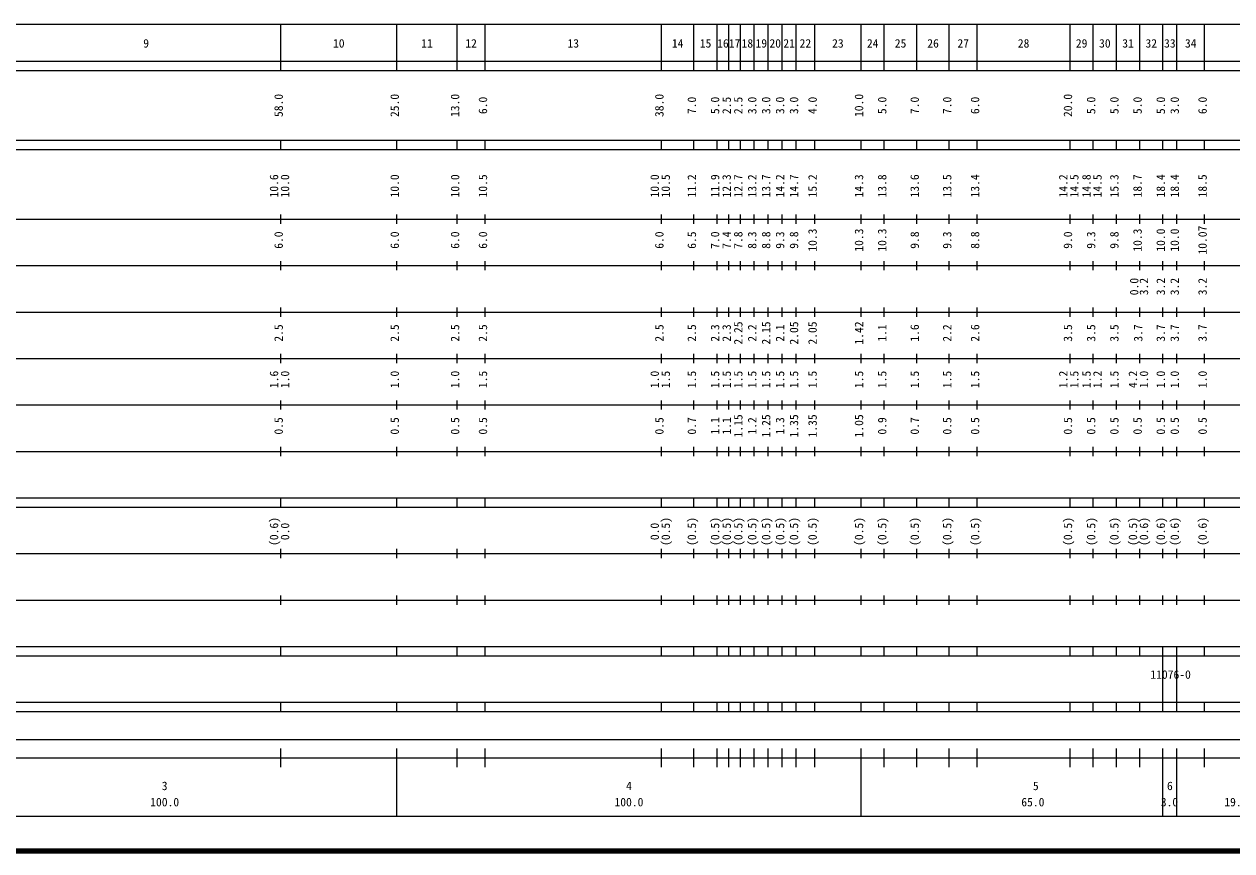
# Model space of a CAD drawing. Units: millimetres on the paper, enlarged 1000 times. Extents: x 40000 to 680000, y 20000 to 380000.
# Drawn here: x 287732 to 547854, y 20000 to 198000 of the extents above; entities that cross this region are included whole.
import ezdxf
from ezdxf.enums import TextEntityAlignment as Align

# ---------------------------------------------------------------- set-up
doc = ezdxf.new("R2010")
doc.units = ezdxf.units.MM
doc.header["$LTSCALE"] = 1000
doc.layers.add('M-TTL', color=2, linetype='Continuous', lineweight=140)
doc.layers.add('M-TTL-BAND', color=7, linetype='Continuous', lineweight=25)
doc.styles.add('ＭＳ ゴシック', font='')
doc.styles.get('ＭＳ ゴシック').set_extended_font_data('MS Gothic')

msp = doc.modelspace()

# ---------------------------------------------------------------- linework, layer by layer
at = {"layer": 'M-TTL'}
msp.add_line((40000, 20000), (680000, 20000), dxfattribs=at)
at = {"layer": 'M-TTL-BAND'}
for p, q in [((68000, 198000), (579000, 198000)), ((343000, 188000), (343000, 198000)), ((368000, 188000), (368000, 198000)), ((381000, 188000), (381000, 198000)), ((387000, 188000), (387000, 198000)), ((425000, 188000), (425000, 198000)), ((432000, 188000), (432000, 198000)), ((437000, 188000), (437000, 198000)), ((439500, 188000), (439500, 198000)), ((442000, 188000), (442000, 198000)), ((445000, 188000), (445000, 198000)), ((448000, 188000), (448000, 198000)), ((451000, 188000), (451000, 198000)), ((454000, 188000), (454000, 198000)), ((458000, 188000), (458000, 198000)), ((468000, 188000), (468000, 198000)), ((473000, 188000), (473000, 198000)), ((480000, 188000), (480000, 198000)), ((487000, 188000), (487000, 198000)), ((493000, 188000), (493000, 198000)), ((513000, 188000), (513000, 198000)), ((518000, 188000), (518000, 198000)), ((523000, 188000), (523000, 198000)), ((528000, 188000), (528000, 198000)), ((533000, 188000), (533000, 198000)), ((536000, 188000), (536000, 198000)), ((542000, 188000), (542000, 198000)), ((40000, 190000), (579000, 190000)), ((40000, 188000), (579000, 188000)), ((40000, 173000), (579000, 173000)), ((343000, 171000), (343000, 173000)), ((368000, 171000), (368000, 173000)), ((381000, 171000), (381000, 173000)), ((387000, 171000), (387000, 173000)), ((425000, 171000), (425000, 173000)), ((432000, 171000), (432000, 173000)), ((437000, 171000), (437000, 173000)), ((439500, 171000), (439500, 173000)), ((442000, 171000), (442000, 173000)), ((445000, 171000), (445000, 173000)), ((448000, 171000), (448000, 173000)), ((451000, 171000), (451000, 173000)), ((454000, 171000), (454000, 173000)), ((458000, 171000), (458000, 173000)), ((468000, 171000), (468000, 173000)), ((473000, 171000), (473000, 173000)), ((480000, 171000), (480000, 173000)), ((487000, 171000), (487000, 173000)), ((493000, 171000), (493000, 173000)), ((513000, 171000), (513000, 173000)), ((518000, 171000), (518000, 173000)), ((523000, 171000), (523000, 173000)), ((528000, 171000), (528000, 173000)), ((533000, 171000), (533000, 173000)), ((536000, 171000), (536000, 173000)), ((542000, 171000), (542000, 173000)), ((40000, 171000), (579000, 171000)), ((343000, 155000), (343000, 157000)), ((368000, 155000), (368000, 157000)), ((381000, 155000), (381000, 157000)), ((387000, 155000), (387000, 157000)), ((425000, 155000), (425000, 157000)), ((432000, 155000), (432000, 157000)), ((437000, 155000), (437000, 157000)), ((439500, 155000), (439500, 157000)), ((442000, 155000), (442000, 157000)), ((445000, 155000), (445000, 157000)), ((448000, 155000), (448000, 157000)), ((451000, 155000), (451000, 157000)), ((454000, 155000), (454000, 157000)), ((458000, 155000), (458000, 157000)), ((468000, 155000), (468000, 157000)), ((473000, 155000), (473000, 157000)), ((480000, 155000), (480000, 157000)), ((487000, 155000), (487000, 157000)), ((493000, 155000), (493000, 157000)), ((513000, 155000), (513000, 157000)), ((518000, 155000), (518000, 157000)), ((523000, 155000), (523000, 157000)), ((528000, 155000), (528000, 157000)), ((533000, 155000), (533000, 157000)), ((536000, 155000), (536000, 157000)), ((542000, 155000), (542000, 157000)), ((40000, 156000), (579000, 156000)), ((46000, 146000), (579000, 146000)), ((343000, 145000), (343000, 147000)), ((368000, 145000), (368000, 147000)), ((381000, 145000), (381000, 147000)), ((387000, 145000), (387000, 147000)), ((425000, 145000), (425000, 147000)), ((432000, 145000), (432000, 147000)), ((437000, 145000), (437000, 147000)), ((439500, 145000), (439500, 147000)), ((442000, 145000), (442000, 147000)), ((445000, 145000), (445000, 147000)), ((448000, 145000), (448000, 147000)), ((451000, 145000), (451000, 147000)), ((454000, 145000), (454000, 147000)), ((458000, 145000), (458000, 147000)), ((468000, 145000), (468000, 147000)), ((473000, 145000), (473000, 147000)), ((480000, 145000), (480000, 147000)), ((487000, 145000), (487000, 147000)), ((493000, 145000), (493000, 147000)), ((513000, 145000), (513000, 147000)), ((518000, 145000), (518000, 147000)), ((523000, 145000), (523000, 147000)), ((528000, 145000), (528000, 147000)), ((533000, 145000), (533000, 147000)), ((536000, 145000), (536000, 147000)), ((542000, 145000), (542000, 147000)), ((52000, 136000), (579000, 136000)), ((343000, 135000), (343000, 137000)), ((368000, 135000), (368000, 137000)), ((381000, 135000), (381000, 137000)), ((387000, 135000), (387000, 137000)), ((425000, 135000), (425000, 137000)), ((432000, 135000), (432000, 137000)), ((437000, 135000), (437000, 137000)), ((439500, 135000), (439500, 137000)), ((442000, 135000), (442000, 137000)), ((445000, 135000), (445000, 137000)), ((448000, 135000), (448000, 137000)), ((451000, 135000), (451000, 137000)), ((454000, 135000), (454000, 137000)), ((458000, 135000), (458000, 137000)), ((468000, 135000), (468000, 137000)), ((473000, 135000), (473000, 137000)), ((480000, 135000), (480000, 137000)), ((487000, 135000), (487000, 137000)), ((493000, 135000), (493000, 137000)), ((513000, 135000), (513000, 137000)), ((518000, 135000), (518000, 137000)), ((523000, 135000), (523000, 137000)), ((528000, 135000), (528000, 137000)), ((533000, 135000), (533000, 137000)), ((536000, 135000), (536000, 137000)), ((542000, 135000), (542000, 137000)), ((46000, 126000), (579000, 126000)), ((343000, 125000), (343000, 127000)), ((368000, 125000), (368000, 127000)), ((381000, 125000), (381000, 127000)), ((387000, 125000), (387000, 127000)), ((425000, 125000), (425000, 127000)), ((432000, 125000), (432000, 127000)), ((437000, 125000), (437000, 127000)), ((439500, 125000), (439500, 127000)), ((442000, 125000), (442000, 127000)), ((445000, 125000), (445000, 127000)), ((448000, 125000), (448000, 127000)), ((451000, 125000), (451000, 127000)), ((454000, 125000), (454000, 127000)), ((458000, 125000), (458000, 127000)), ((468000, 125000), (468000, 127000)), ((473000, 125000), (473000, 127000)), ((480000, 125000), (480000, 127000)), ((487000, 125000), (487000, 127000)), ((493000, 125000), (493000, 127000)), ((513000, 125000), (513000, 127000)), ((518000, 125000), (518000, 127000)), ((523000, 125000), (523000, 127000)), ((528000, 125000), (528000, 127000)), ((533000, 125000), (533000, 127000)), ((536000, 125000), (536000, 127000)), ((542000, 125000), (542000, 127000)), ((52000, 116000), (579000, 116000)), ((343000, 115000), (343000, 117000)), ((368000, 115000), (368000, 117000)), ((381000, 115000), (381000, 117000)), ((387000, 115000), (387000, 117000)), ((425000, 115000), (425000, 117000)), ((432000, 115000), (432000, 117000)), ((437000, 115000), (437000, 117000)), ((439500, 115000), (439500, 117000)), ((442000, 115000), (442000, 117000)), ((445000, 115000), (445000, 117000)), ((448000, 115000), (448000, 117000)), ((451000, 115000), (451000, 117000)), ((454000, 115000), (454000, 117000)), ((458000, 115000), (458000, 117000)), ((468000, 115000), (468000, 117000)), ((473000, 115000), (473000, 117000)), ((480000, 115000), (480000, 117000)), ((487000, 115000), (487000, 117000)), ((493000, 115000), (493000, 117000)), ((513000, 115000), (513000, 117000)), ((518000, 115000), (518000, 117000)), ((523000, 115000), (523000, 117000)), ((528000, 115000), (528000, 117000)), ((533000, 115000), (533000, 117000)), ((536000, 115000), (536000, 117000)), ((542000, 115000), (542000, 117000)), ((343000, 105000), (343000, 107000)), ((368000, 105000), (368000, 107000)), ((381000, 105000), (381000, 107000)), ((387000, 105000), (387000, 107000)), ((425000, 105000), (425000, 107000)), ((432000, 105000), (432000, 107000)), ((437000, 105000), (437000, 107000)), ((439500, 105000), (439500, 107000)), ((442000, 105000), (442000, 107000)), ((445000, 105000), (445000, 107000)), ((448000, 105000), (448000, 107000)), ((451000, 105000), (451000, 107000)), ((454000, 105000), (454000, 107000)), ((458000, 105000), (458000, 107000)), ((468000, 105000), (468000, 107000)), ((473000, 105000), (473000, 107000)), ((480000, 105000), (480000, 107000)), ((487000, 105000), (487000, 107000)), ((493000, 105000), (493000, 107000)), ((513000, 105000), (513000, 107000)), ((518000, 105000), (518000, 107000)), ((523000, 105000), (523000, 107000)), ((528000, 105000), (528000, 107000)), ((533000, 105000), (533000, 107000)), ((536000, 105000), (536000, 107000)), ((542000, 105000), (542000, 107000)), ((46000, 106000), (579000, 106000)), ((40000, 96000), (579000, 96000)), ((40000, 94000), (579000, 94000)), ((343000, 94000), (343000, 96000)), ((368000, 94000), (368000, 96000)), ((381000, 94000), (381000, 96000)), ((387000, 94000), (387000, 96000)), ((425000, 94000), (425000, 96000)), ((432000, 94000), (432000, 96000)), ((437000, 94000), (437000, 96000)), ((439500, 94000), (439500, 96000)), ((442000, 94000), (442000, 96000)), ((445000, 94000), (445000, 96000)), ((448000, 94000), (448000, 96000)), ((451000, 94000), (451000, 96000)), ((454000, 94000), (454000, 96000)), ((458000, 94000), (458000, 96000)), ((468000, 94000), (468000, 96000)), ((473000, 94000), (473000, 96000)), ((480000, 94000), (480000, 96000)), ((487000, 94000), (487000, 96000)), ((493000, 94000), (493000, 96000)), ((513000, 94000), (513000, 96000)), ((518000, 94000), (518000, 96000)), ((523000, 94000), (523000, 96000)), ((528000, 94000), (528000, 96000)), ((533000, 94000), (533000, 96000)), ((536000, 94000), (536000, 96000)), ((542000, 94000), (542000, 96000)), ((49000, 84000), (579000, 84000)), ((343000, 83000), (343000, 85000)), ((368000, 83000), (368000, 85000)), ((381000, 83000), (381000, 85000)), ((387000, 83000), (387000, 85000)), ((425000, 83000), (425000, 85000)), ((432000, 83000), (432000, 85000)), ((437000, 83000), (437000, 85000)), ((439500, 83000), (439500, 85000)), ((442000, 83000), (442000, 85000)), ((445000, 83000), (445000, 85000)), ((448000, 83000), (448000, 85000)), ((451000, 83000), (451000, 85000)), ((454000, 83000), (454000, 85000)), ((458000, 83000), (458000, 85000)), ((468000, 83000), (468000, 85000)), ((473000, 83000), (473000, 85000)), ((480000, 83000), (480000, 85000)), ((487000, 83000), (487000, 85000)), ((493000, 83000), (493000, 85000)), ((513000, 83000), (513000, 85000)), ((518000, 83000), (518000, 85000)), ((523000, 83000), (523000, 85000)), ((528000, 83000), (528000, 85000)), ((533000, 83000), (533000, 85000)), ((536000, 83000), (536000, 85000)), ((542000, 83000), (542000, 85000)), ((40000, 74000), (579000, 74000)), ((343000, 73000), (343000, 75000)), ((368000, 73000), (368000, 75000)), ((381000, 73000), (381000, 75000)), ((387000, 73000), (387000, 75000)), ((425000, 73000), (425000, 75000)), ((432000, 73000), (432000, 75000)), ((437000, 73000), (437000, 75000)), ((439500, 73000), (439500, 75000)), ((442000, 73000), (442000, 75000)), ((445000, 73000), (445000, 75000)), ((448000, 73000), (448000, 75000)), ((451000, 73000), (451000, 75000)), ((454000, 73000), (454000, 75000)), ((458000, 73000), (458000, 75000)), ((468000, 73000), (468000, 75000)), ((473000, 73000), (473000, 75000)), ((480000, 73000), (480000, 75000)), ((487000, 73000), (487000, 75000)), ((493000, 73000), (493000, 75000)), ((513000, 73000), (513000, 75000)), ((518000, 73000), (518000, 75000)), ((523000, 73000), (523000, 75000)), ((528000, 73000), (528000, 75000)), ((533000, 73000), (533000, 75000)), ((536000, 73000), (536000, 75000)), ((542000, 73000), (542000, 75000)), ((40000, 64000), (579000, 64000)), ((343000, 62000), (343000, 64000)), ((368000, 62000), (368000, 64000)), ((381000, 62000), (381000, 64000)), ((387000, 62000), (387000, 64000)), ((425000, 62000), (425000, 64000)), ((432000, 62000), (432000, 64000)), ((437000, 62000), (437000, 64000)), ((439500, 62000), (439500, 64000)), ((442000, 62000), (442000, 64000)), ((445000, 62000), (445000, 64000)), ((448000, 62000), (448000, 64000)), ((451000, 62000), (451000, 64000)), ((454000, 62000), (454000, 64000)), ((458000, 62000), (458000, 64000)), ((468000, 62000), (468000, 64000)), ((473000, 62000), (473000, 64000)), ((480000, 62000), (480000, 64000)), ((487000, 62000), (487000, 64000)), ((493000, 62000), (493000, 64000)), ((513000, 62000), (513000, 64000)), ((518000, 62000), (518000, 64000)), ((523000, 62000), (523000, 64000)), ((528000, 62000), (528000, 64000)), ((533000, 52000), (533000, 64000)), ((536000, 52000), (536000, 64000)), ((542000, 62000), (542000, 64000)), ((40000, 62000), (579000, 62000)), ((40000, 52000), (579000, 52000)), ((40000, 50000), (579000, 50000)), ((343000, 50000), (343000, 52000)), ((368000, 50000), (368000, 52000)), ((381000, 50000), (381000, 52000)), ((387000, 50000), (387000, 52000)), ((425000, 50000), (425000, 52000)), ((432000, 50000), (432000, 52000)), ((437000, 50000), (437000, 52000)), ((439500, 50000), (439500, 52000)), ((442000, 50000), (442000, 52000)), ((445000, 50000), (445000, 52000)), ((448000, 50000), (448000, 52000)), ((451000, 50000), (451000, 52000)), ((454000, 50000), (454000, 52000)), ((458000, 50000), (458000, 52000)), ((468000, 50000), (468000, 52000)), ((473000, 50000), (473000, 52000)), ((480000, 50000), (480000, 52000)), ((487000, 50000), (487000, 52000)), ((493000, 50000), (493000, 52000)), ((513000, 50000), (513000, 52000)), ((518000, 50000), (518000, 52000)), ((523000, 50000), (523000, 52000)), ((528000, 50000), (528000, 52000)), ((533000, 50000), (533000, 52000)), ((536000, 50000), (536000, 52000)), ((542000, 50000), (542000, 52000)), ((71000, 44000), (565000, 44000)), ((343000, 38000), (343000, 42000)), ((368000, 27500), (368000, 42000)), ((381000, 38000), (381000, 42000)), ((387000, 38000), (387000, 42000)), ((425000, 38000), (425000, 42000)), ((432000, 38000), (432000, 42000)), ((437000, 38000), (437000, 42000)), ((439500, 38000), (439500, 42000)), ((442000, 38000), (442000, 42000)), ((445000, 38000), (445000, 42000)), ((448000, 38000), (448000, 42000)), ((451000, 38000), (451000, 42000)), ((454000, 38000), (454000, 42000)), ((458000, 38000), (458000, 42000)), ((468000, 27500), (468000, 42000)), ((473000, 38000), (473000, 42000)), ((480000, 38000), (480000, 42000)), ((487000, 38000), (487000, 42000)), ((493000, 38000), (493000, 42000)), ((513000, 38000), (513000, 42000)), ((518000, 38000), (518000, 42000)), ((523000, 38000), (523000, 42000)), ((528000, 38000), (528000, 42000)), ((533000, 27500), (533000, 42000)), ((536000, 27500), (536000, 42000)), ((542000, 38000), (542000, 42000)), ((40000, 40000), (579000, 40000)), ((68000, 27500), (579000, 27500))]:
    msp.add_line(p, q, dxfattribs=at)

# ---------------------------------------------------------------- texts
at = {"layer": 'M-TTL-BAND', "style": 'ＭＳ ゴシック'}
for s, p in [('9', (314000, 192405)), ('10', (355500, 192405)), ('11', (374500, 192405)), ('12', (384000, 192405)), ('13', (406000, 192405)), ('14', (428500, 192405)), ('15', (434500, 192405)), ('16', (438250, 192405)), ('17', (440750, 192405)), ('18', (443500, 192405)), ('19', (446500, 192405)), ('20', (449500, 192405)), ('21', (452500, 192405)), ('22', (456000, 192405)), ('23', (463000, 192405)), ('24', (470500, 192405)), ('25', (476500, 192405)), ('26', (483500, 192405)), ('27', (490000, 192405)), ('28', (503000, 192405)), ('29', (515500, 192405)), ('30', (520500, 192405)), ('31', (525500, 192405)), ('32', (530500, 192405)), ('33', (534500, 192405)), ('34', (539000, 192405)), ('11076-0', (534660, 56496)), ('3', (318000, 32523)), ('4', (418000, 32523)), ('5', (505625, 32523)), ('6', (534509, 32523)), ('100.0', (318000, 29033)), ('100.0', (418000, 29033)), ('65.0', (505000, 29033)), ('3.0', (534417, 29033)), ('19.0', (548724, 29033))]:
    msp.add_text(s, height=1833, dxfattribs=at).set_placement(p, align=Align.BOTTOM_CENTER)
for s, p in [('58.0', (344000, 180500)), ('25.0', (369000, 180500)), ('13.0', (382000, 180500)), ('6.0', (388000, 180500)), ('38.0', (426000, 180500)), ('7.0', (433000, 180500)), ('5.0', (438000, 180500)), ('2.5', (440500, 180500)), ('2.5', (443000, 180500)), ('3.0', (446000, 180500)), ('3.0', (449000, 180500)), ('3.0', (452000, 180500)), ('3.0', (455000, 180500)), ('4.0', (459000, 180500)), ('10.0', (469000, 180500)), ('5.0', (474000, 180500)), ('7.0', (481000, 180500)), ('7.0', (488000, 180500)), ('6.0', (494000, 180500)), ('20.0', (514000, 180500)), ('5.0', (519000, 180500)), ('5.0', (524000, 180500)), ('5.0', (529000, 180500)), ('5.0', (534000, 180500)), ('3.0', (537000, 180500)), ('6.0', (543000, 180500)), ('10.6', (343000, 163174)), ('10.0', (345370, 163174)), ('10.0', (369000, 163174)), ('10.0', (382000, 163174)), ('10.5', (388000, 163174)), ('10.0', (425000, 163174)), ('10.5', (427370, 163174)), ('11.2', (433000, 163174)), ('11.9', (438000, 163174)), ('12.3', (440500, 163174)), ('12.7', (443000, 163174)), ('13.2', (446000, 163174)), ('13.7', (449000, 163174)), ('14.2', (452000, 163174)), ('14.7', (455000, 163174)), ('15.2', (459000, 163174)), ('14.3', (469000, 163174)), ('13.8', (474000, 163174)), ('13.6', (481000, 163174)), ('13.5', (488000, 163174)), ('13.4', (494000, 163174)), ('14.2', (513000, 163174)), ('14.5', (515370, 163174)), ('14.8', (518000, 163174)), ('14.5', (520370, 163174)), ('15.3', (524000, 163174)), ('18.7', (529000, 163174)), ('18.4', (534000, 163174)), ('18.4', (537000, 163174)), ('18.5', (543000, 163174)), ('10.3', (459000, 151500)), ('10.3', (469000, 151500)), ('10.3', (474000, 151500)), ('10.3', (529000, 151500)), ('10.0', (534000, 151500)), ('10.0', (537000, 151500)), ('10.07', (543000, 151500)), ('6.0', (344000, 151500)), ('6.0', (369000, 151500)), ('6.0', (382000, 151500)), ('6.0', (388000, 151500)), ('6.0', (426000, 151500)), ('6.5', (433000, 151500)), ('7.0', (438000, 151500)), ('7.4', (440500, 151500)), ('7.8', (443000, 151500)), ('8.3', (446000, 151500)), ('8.8', (449000, 151500)), ('9.3', (452000, 151500)), ('9.8', (455000, 151500)), ('9.8', (481000, 151500)), ('9.3', (488000, 151500)), ('8.8', (494000, 151500)), ('9.0', (514000, 151500)), ('9.3', (519000, 151500)), ('9.8', (524000, 151500)), ('0.0', (528274, 141500)), ('3.2', (530370, 141500)), ('3.2', (534000, 141500)), ('3.2', (537000, 141500)), ('3.2', (543000, 141500)), ('2.5', (344000, 131500)), ('2.5', (369000, 131500)), ('2.5', (382000, 131500)), ('2.5', (388000, 131500)), ('2.5', (426000, 131500)), ('2.5', (433000, 131500)), ('2.3', (438000, 131500)), ('2.3', (440500, 131500)), ('2.25', (443000, 131500)), ('2.2', (446000, 131500)), ('2.15', (449000, 131500)), ('2.1', (452000, 131500)), ('2.05', (455000, 131500)), ('2.05', (459000, 131500)), ('1.42', (469000, 131500)), ('1.1', (474000, 131500)), ('1.6', (481000, 131500)), ('2.2', (488000, 131500)), ('2.6', (494000, 131500)), ('3.5', (514000, 131500)), ('3.5', (519000, 131500)), ('3.5', (524000, 131500)), ('3.7', (529142, 131500)), ('3.7', (534000, 131500)), ('3.7', (537000, 131500)), ('3.7', (543000, 131500)), ('1.6', (343000, 121500)), ('1.0', (345370, 121500)), ('1.0', (369000, 121500)), ('1.0', (382000, 121500)), ('1.5', (388000, 121500)), ('1.0', (425000, 121500)), ('1.5', (427370, 121500)), ('1.5', (433000, 121500)), ('1.5', (438000, 121500)), ('1.5', (440500, 121500)), ('1.5', (443000, 121500)), ('1.5', (446000, 121500)), ('1.5', (449000, 121500)), ('1.5', (452000, 121500)), ('1.5', (455000, 121500)), ('1.5', (459000, 121500)), ('1.5', (469000, 121500)), ('1.5', (474000, 121500)), ('1.5', (481000, 121500)), ('1.5', (488000, 121500)), ('1.5', (494000, 121500)), ('1.2', (513000, 121500)), ('1.5', (515370, 121500)), ('1.5', (518000, 121500)), ('1.2', (520370, 121500)), ('1.5', (524000, 121500)), ('4.2', (528000, 121500)), ('1.0', (530370, 121500)), ('1.0', (534000, 121500)), ('1.0', (537000, 121500)), ('1.0', (543000, 121500)), ('0.5', (344000, 111500)), ('0.5', (369000, 111500)), ('0.5', (382000, 111500)), ('0.5', (388000, 111500)), ('0.5', (426000, 111500)), ('0.7', (433000, 111500)), ('1.1', (438000, 111500)), ('1.1', (440500, 111500)), ('1.15', (443000, 111500)), ('1.2', (446000, 111500)), ('1.25', (449000, 111500)), ('1.3', (452000, 111500)), ('1.35', (455000, 111500)), ('1.35', (459000, 111500)), ('1.05', (469000, 111500)), ('0.9', (474000, 111500)), ('0.7', (481000, 111500)), ('0.5', (488000, 111500)), ('0.5', (494000, 111500)), ('0.5', (514000, 111500)), ('0.5', (519000, 111500)), ('0.5', (524000, 111500)), ('0.5', (529000, 111500)), ('0.5', (534000, 111500)), ('0.5', (537000, 111500)), ('0.5', (543000, 111500)), ('(0.6)', (343000, 88764)), ('(0.5)', (427370, 88764)), ('(0.5)', (433000, 88764)), ('(0.5)', (438000, 88764)), ('(0.5)', (440500, 88764)), ('(0.5)', (443000, 88764)), ('(0.5)', (446000, 88764)), ('(0.5)', (449000, 88764)), ('(0.5)', (452000, 88764)), ('(0.5)', (455000, 88764)), ('(0.5)', (459000, 88764)), ('(0.5)', (469000, 88764)), ('(0.5)', (474000, 88764)), ('(0.5)', (481000, 88764)), ('(0.5)', (488000, 88764)), ('(0.5)', (494000, 88764)), ('(0.5)', (514000, 88764)), ('(0.5)', (519000, 88764)), ('(0.5)', (524000, 88764)), ('(0.5)', (528000, 88764)), ('(0.6)', (530370, 88764)), ('(0.6)', (534000, 88764)), ('(0.6)', (537000, 88764)), ('(0.6)', (543000, 88764)), ('0.0', (345370, 88764)), ('0.0', (425000, 88764))]:
    msp.add_text(s, height=1833, rotation=90, dxfattribs=at).set_placement(p, align=Align.BOTTOM_CENTER)

doc.saveas('drawing.dxf')
